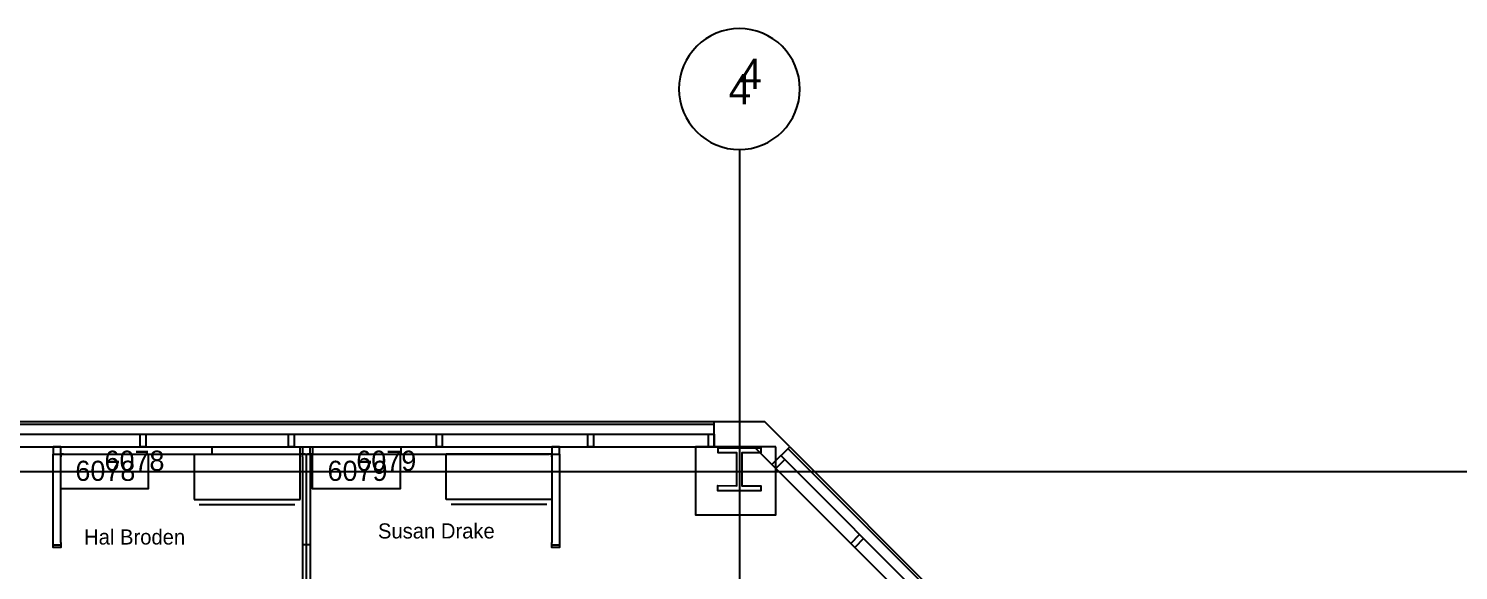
# Model space of a CAD drawing. Header units: millimetres. Extents: x 18694 to 89916, y 18694 to 89916.
# Drawn here: x 60495 to 74918, y 84452 to 89916 of the extents above; entities that cross this region are included whole.
import ezdxf

# ---------------------------------------------------------------- set-up
doc = ezdxf.new("R2010")
doc.units = ezdxf.units.MM
doc.layers.get('0').update_dxf_attribs({"linetype": 'CONTINUOUS'})
for name, color, linetype in [('E-B-FURR', 7, 'CONTINUOUS'), ('E-B-GLAZ', 7, 'CONTINUOUS'), ('E-B-MULL', 7, 'CONTINUOUS'), ('E-B-SHEL', 7, 'CONTINUOUS'), ('E-S-COLM', 7, 'CONTINUOUS'), ('EMPLOYEE', 7, 'CONTINUOUS'), ('GRIDLN', 7, 'CONTINUOUS'), ('PANELS_201', 7, 'CONTINUOUS'), ('RMNUM', 7, 'CONTINUOUS')]:
    doc.layers.add(name, color=color, linetype=linetype)

msp = doc.modelspace()

# ---------------------------------------------------------------- linework, layer by layer
for p, q in [((62166.519686, 85623.4), (62166.519686, 85166.2)), ((62166.519686, 85623.4), (63233.319686, 85623.4)), ((63233.319686, 85166.2), (63233.319686, 85623.4)), ((64706.480265, 85166.2), (64706.480265, 85623.4)), ((65773.280265, 85623.4), (64706.480265, 85623.4)), ((65773.280265, 85623.4), (65773.280265, 85166.2)), ((62166.519686, 85166.2), (63233.319686, 85166.2)), ((62217.319686, 85115.4), (63182.519686, 85115.4)), ((65773.280265, 85166.2), (64706.480265, 85166.2)), ((65722.480265, 85115.4), (64757.280265, 85115.4))]:
    msp.add_line(p, q)
msp.add_lwpolyline([(68275.2, 89306.4), (68272.264609, 89366.151249), (68263.486707, 89425.32706), (68248.950829, 89483.357539), (68228.796963, 89539.68382), (68203.219203, 89593.763451), (68172.463876, 89645.075614), (68136.827172, 89693.126146), (68096.652294, 89737.452294), (68052.326146, 89777.627172), (68004.275614, 89813.263876), (67952.963451, 89844.019203), (67898.88382, 89869.596963), (67842.557539, 89889.750829), (67784.52706, 89904.286707), (67725.351249, 89913.064609), (67665.6, 89916), (67605.848751, 89913.064609), (67546.67294, 89904.286707), (67488.642461, 89889.750829), (67432.31618, 89869.596963), (67378.236549, 89844.019203), (67326.924386, 89813.263876), (67278.873854, 89777.627172), (67234.547706, 89737.452294), (67194.372828, 89693.126146), (67158.736124, 89645.075614), (67127.980797, 89593.763451), (67102.403037, 89539.68382), (67082.249171, 89483.357539), (67067.713293, 89425.32706), (67058.935391, 89366.151249), (67056, 89306.4), (67058.935391, 89246.648751), (67067.713293, 89187.47294), (67082.249171, 89129.442461), (67102.403037, 89073.11618), (67127.980797, 89019.036549), (67158.736124, 88967.724386), (67194.372828, 88919.673854), (67234.547706, 88875.347706), (67278.873854, 88835.172828), (67326.924386, 88799.536124), (67378.236549, 88768.780797), (67432.31618, 88743.203037), (67488.642461, 88723.049171), (67546.67294, 88708.513293), (67605.848751, 88699.735391), (67665.6, 88696.8), (67725.351249, 88699.735391), (67784.52706, 88708.513293), (67842.557539, 88723.049171), (67898.88382, 88743.203037), (67952.963451, 88768.780797), (68004.275614, 88799.536124), (68052.326146, 88835.172828), (68096.652294, 88875.347706), (68136.827172, 88919.673854), (68172.463876, 88967.724386), (68203.219203, 89019.036549), (68228.796963, 89073.11618), (68248.950829, 89129.442461), (68263.486707, 89187.47294), (68272.264609, 89246.648751), (68275.2, 89306.4), (68275.2, 89306.4)], close=True)
at = {"layer": 'E-B-FURR', "color": 6}
for p, q in [((58877.2, 85699.6), (67411.6, 85699.6)), ((67993.994873, 85519.994873), (71716.745136, 81797.244609))]:
    msp.add_line(p, q, dxfattribs=at)
msp.add_lwpolyline([(68034.406019, 85699.6), (67221.606019, 85699.6), (67221.606019, 85013.8), (68034.406019, 85013.8), (68034.406019, 85699.6), (68034.406019, 85699.6)], close=True, dxfattribs=at)
at = {"layer": 'E-B-GLAZ', "color": 8}
for p, q in [((58877.2, 85953.6), (67411.6, 85953.6)), ((58877.2, 85928.2), (67411.6, 85928.2)), ((58877.2, 85826.6), (67411.6, 85826.6)), ((68155.639482, 85681.639482), (71872.772688, 81964.506302)), ((68173.6, 85699.6), (71890.73318, 81982.46682)), ((68083.797436, 85609.797436), (71800.930617, 81892.664256))]:
    msp.add_line(p, q, dxfattribs=at)
at = {"layer": 'E-B-MULL', "color": 8}
for points in [[(61677.55, 85826.6), (61677.55, 85699.6), (61620.4, 85699.6), (61620.4, 85826.6), (61677.55, 85826.6), (61677.55, 85826.6)], [(63172.975, 85826.6), (63172.975, 85699.6), (63115.825, 85699.6), (63115.825, 85826.6), (63172.975, 85826.6), (63172.975, 85826.6)], [(64668.4, 85826.6), (64668.4, 85699.6), (64611.25, 85699.6), (64611.25, 85826.6), (64668.4, 85826.6), (64668.4, 85826.6)], [(66192.4, 85826.6), (66192.4, 85699.6), (66135.25, 85699.6), (66135.25, 85826.6), (66192.4, 85826.6), (66192.4, 85826.6)], [(67411.6, 85826.6), (67411.6, 85699.6), (67354.45, 85699.6), (67354.45, 85826.6), (67411.6, 85826.6), (67411.6, 85826.6)], [(68124.208582, 85569.38629), (68034.406019, 85479.583727), (67993.994873, 85519.994873), (68083.797436, 85609.797436), (68124.208582, 85569.38629), (68124.208582, 85569.38629)], [(68918.961247, 84774.633625), (68829.158709, 84684.831062), (68788.747538, 84725.242208), (68878.550101, 84815.044771), (68918.961247, 84774.633625), (68918.961247, 84774.633625)]]:
    msp.add_lwpolyline(points, close=True, dxfattribs=at)
at = {"layer": 'E-B-SHEL', "color": 2}
for p, q in [((67411.6, 85699.6), (67411.6, 85953.6)), ((67411.6, 85953.6), (67919.6, 85953.6)), ((68173.6, 85699.6), (67919.6, 85953.6)), ((67411.6, 85699.6), (67814.389746, 85699.6)), ((67993.994873, 85519.994873), (67814.389746, 85699.6)), ((67993.994873, 85519.994873), (68173.6, 85699.6))]:
    msp.add_line(p, q, dxfattribs=at)
at = {"layer": 'E-S-COLM', "color": 8}
msp.add_lwpolyline([(67449.961798, 85637.120623), (67450.036372, 85687.920572), (67881.835915, 85687.286639), (67881.761315, 85636.48669), (67691.261518, 85636.766369), (67690.776734, 85306.566725), (67881.276531, 85306.287045), (67881.201956, 85255.487096), (67449.402414, 85256.121055), (67449.477013, 85306.920978), (67639.976785, 85306.641299), (67640.461595, 85636.840943), (67449.961798, 85637.120623), (67449.961798, 85637.120623)], close=True, dxfattribs=at)
msp.add_lwpolyline([(67449.961798, 85637.120623), (67450.036372, 85687.920572), (67881.835915, 85687.286639), (67881.761315, 85636.48669), (67691.261518, 85636.766369), (67690.776734, 85306.566725), (67881.276531, 85306.287045), (67881.201956, 85255.487096), (67449.402414, 85256.121055), (67449.477013, 85306.920978), (67639.976785, 85306.641299), (67640.461595, 85636.840943), (67449.961798, 85637.120623), (67449.961798, 85637.120623)], close=True, dxfattribs=at)
at = {"layer": 'GRIDLN', "color": 9}
for p, q in [((67665.6, 88696.8), (67665.6, 18694.4)), ((88696.8, 85445.6), (18694.4, 85445.6))]:
    msp.add_line(p, q, dxfattribs=at)
at = {"layer": 'PANELS_201', "color": 6}
for p, q in [((62318.919736, 85699.6), (62369.719736, 85699.6)), ((62344.319736, 85699.6), (62344.319736, 85623.4)), ((63258.719685, 85699.6), (63258.719685, 85623.4)), ((63334.9, 85623.366447), (63334.9, 85699.566447)), ((64223.899949, 85699.566447), (64274.699949, 85699.566447)), ((64249.299949, 85699.566447), (64249.299949, 85623.366447)), ((62318.919736, 85623.4), (62369.719736, 85623.4)), ((64223.899949, 85623.366447), (64274.699949, 85623.366447))]:
    msp.add_line(p, q, dxfattribs=at)
for points in [[(60820.319736, 85699.6), (60744.119736, 85699.6), (60744.119736, 85623.4)], [(60845.719736, 85623.4), (60820.319736, 85623.4), (60820.319736, 85699.6), (60845.719736, 85699.6)], [(60845.719736, 85699.6), (62318.919736, 85699.6)], [(62369.719736, 85699.6), (63233.319685, 85699.6)], [(63233.3, 85699.566447), (63258.7, 85699.566447), (63258.7, 85623.366447), (63233.3, 85623.366447)], [(63284.119685, 85623.4), (63258.719685, 85623.4), (63233.319685, 85623.4), (63233.319685, 85699.6), (63284.119685, 85699.6)], [(63258.7, 85699.566447), (63334.9, 85699.566447)], [(63309.5, 85699.566447), (63334.9, 85699.566447), (63360.3, 85699.566447), (63360.3, 85623.366447), (63309.5, 85623.366447)], [(63360.3, 85623.366447), (63334.9, 85623.366447), (63334.9, 85699.566447), (63360.3, 85699.566447)], [(63360.3, 85699.566447), (64223.899949, 85699.566447)], [(64274.680264, 85699.6), (65747.880264, 85699.6)], [(65747.880264, 85699.6), (65773.280264, 85699.6), (65773.280264, 85623.4), (65747.880264, 85623.4)], [(65849.480264, 85623.4), (65849.480264, 85699.6), (65773.280264, 85699.6)], [(60744.119736, 85598), (60744.119736, 85623.4), (60820.319736, 85623.4), (60820.319736, 85598)], [(60744.119736, 84734.400051), (60744.119736, 85598)], [(60820.319736, 84734.400051), (60820.319736, 85598)], [(60845.719736, 85623.4), (62318.919736, 85623.4)], [(62369.719736, 85623.4), (63233.319685, 85623.4)], [(63258.7, 85597.966447), (63258.7, 85623.366447), (63334.9, 85623.366447), (63334.9, 85597.966447)], [(63258.7, 85597.966447), (63258.7, 84734.366447)], [(63296.8, 85623.366447), (63296.8, 84708.966447)], [(63334.9, 85597.966447), (63334.9, 84734.366447)], [(63360.3, 85623.366447), (64223.899949, 85623.366447)], [(64274.680264, 85623.4), (65747.880264, 85623.4)], [(65773.280264, 85598), (65773.280264, 85623.4), (65849.480264, 85623.4), (65849.480264, 85598)], [(65773.280264, 85598), (65773.280264, 84734.400051)], [(65849.480264, 85598), (65849.480264, 84734.400051)], [(60820.319736, 84734.400051), (60820.319736, 84709.000051), (60820.319736, 84683.600051), (60744.119736, 84683.600051), (60744.119736, 84734.400051)], [(60744.119736, 84709.000051), (60820.319736, 84709.000051)], [(63258.7, 84734.366447), (63258.7, 84683.566447)], [(63334.9, 84708.966447), (63258.7, 84708.966447)], [(63258.7, 84683.566447), (63258.7, 83210.366447)], [(63296.8, 84708.966447), (63296.8, 83184.966447)], [(63334.9, 84734.366447), (63334.9, 84683.566447)], [(63334.9, 84683.566447), (63334.9, 83210.366447)], [(65849.480264, 84734.400051), (65849.480264, 84709.000051), (65849.480264, 84683.600051), (65773.280264, 84683.600051), (65773.280264, 84734.400051)], [(65773.280264, 84709.000051), (65849.480264, 84709.000051)]]:
    msp.add_lwpolyline(points, dxfattribs=at)
at = {"layer": 'RMNUM', "color": 30}
for points in [[(60820.319736, 85623.4), (61702.248706, 85623.4), (61702.248706, 85276.500313), (60820.319736, 85276.500313), (60820.319736, 85623.4)], [(63360.3, 85623.366447), (64242.22897, 85623.366447), (64242.22897, 85276.466759), (63360.3, 85276.466759), (63360.3, 85623.366447)]]:
    msp.add_lwpolyline(points, dxfattribs=at)

# ---------------------------------------------------------------- texts
for p in [(67665.6, 89306.4), (67556.742857, 89154)]:
    msp.add_text('4', height=304.8).set_placement(p)
at = {"layer": 'EMPLOYEE', "color": 1}
for s, p in [('Hal Broden', (61055.077163, 84713.361272)), ('Susan Drake', (64019.657607, 84774.303073))]:
    msp.add_text(s, height=152.4, dxfattribs=at).set_placement(p)
at = {"layer": 'RMNUM', "color": 30}
for s, p in [('6078', (60967.369948, 85355.160633)), ('6078', (61261.284234, 85456.760633)), ('6079', (63510.978784, 85355.12708)), ('6079', (63801.264498, 85456.72708))]:
    msp.add_text(s, height=203.2, dxfattribs=at).set_placement(p)

doc.saveas('drawing.dxf')
